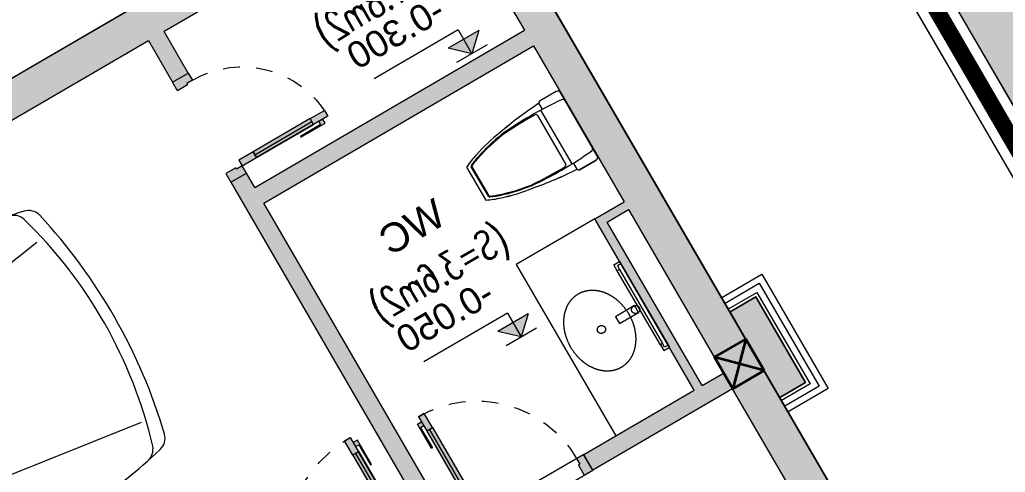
# Model space of a CAD drawing. Header units: millimetres. Extents: x 567980 to 569372, y 2065777 to 2066674.
# Drawn here: x 568810.45 to 568816.41, y 2066243.95 to 2066246.69 of the extents above; entities that cross this region are included whole.
import ezdxf
from ezdxf.enums import TextEntityAlignment as Align

# ---------------------------------------------------------------- set-up
doc = ezdxf.new("R2010")
doc.units = ezdxf.units.MM
doc.linetypes.add('CENTER', pattern=[3, 1.5, -0.5, 0.5, -0.5])
doc.linetypes.add('HIDDEN', pattern=[0.75, 0.5, -0.25])
for name, color, linetype, lineweight in [('A-COT VACH', 2, 'Continuous', 35), ('A-HATCH', 251, 'Continuous', 5), ('A-KY HIEU', 34, 'Continuous', 20), ('A-TEXT', 7, 'Continuous', 18), ('boDnv', 54, 'Continuous', 25), ('E- RANH GIOI', 1, 'CENTER', 13), ('E- THAY', 9, 'Continuous', 20), ('E- Tuong', 4, 'Continuous', 13), ('E-Manh', 251, 'Continuous', 13), ('E-NoiThat', 32, 'Continuous', 9), ('i_Hatch', 250, 'Continuous', 13), ('i_ThietBi', 32, 'Continuous', 13), ('LD-CUA', 146, 'Continuous', 13), ('LD-THAY', 9, 'Continuous', 13)]:
    doc.layers.add(name, color=color, linetype=linetype, lineweight=lineweight)
doc.layers.add('ChiaLo', color=128, linetype='CENTER')
doc.layers.add('loKBT', color=42, linetype='Continuous')
doc.styles.add('A1-arial', font='arial.ttf')
doc.styles.add('AA - Arial - Regular', font='arial.ttf', dxfattribs={"height": 250})
doc.styles.add('Dim roman', font='romans.shx', dxfattribs={"width": 0.7})

# ---------------------------------------------------------------- blocks, each defined once
blk = doc.blocks.new('NEN')
at = {"layer": 'ChiaLo', "ltscale": 5}
blk.add_lwpolyline([(126.3103, -138.3579), (106.1951, -103.7837)], dxfattribs=at)
at = {"layer": 'loKBT'}
for points in [[(127.0571, -114.7848), (116.2527, -121.0708), (126.3103, -138.3579), (137.1147, -132.0719)], [(116.2527, -121.0708), (103.1772, -128.6781), (109.9048, -142.1294), (116.4632, -144.0869), (126.3103, -138.3579)]]:
    blk.add_lwpolyline(points, close=True, dxfattribs=at)
blk = doc.blocks.new('SAN VUON BT A-BT1')
at = {"layer": 'i_Hatch', "true_color": 0x46cb3a, "transparency": 33554687}
h = blk.add_hatch(dxfattribs=at)
h.set_pattern_fill('CROSS', color=95, scale=300, double=1)
h.set_pattern_definition([(0, (2832.47, -202892.13), (75, 75), [37.5, -112.5]), (90, (2851.22, -202910.88), (-75, 75), [37.5, -112.5])])
h.paths.add_polyline_path([(7163776.9, 841296.9), (7151496.9, 841296.9), (7151496.9, 841006.9), (7163486.9, 841006.9), (7163486.9, 821856.9), (7163776.9, 821856.9)])
h.paths.add_polyline_path([(7158157.3, 822152.4), (7151786.9, 822152.4), (7151786.9, 839436.9), (7151496.9, 839436.9), (7151496.9, 821856.9), (7151496.9, 821516.9), (7158157.3, 821516.9)])
at = {"layer": 'E- RANH GIOI', "ltscale": 0.1, "const_width": 100}
blk.add_lwpolyline([(7151386.9, 821436.9), (7163886.9, 821436.9), (7163886.9, 841436.9), (7151386.9, 841436.9)], close=True, dxfattribs=at)
at = {"layer": 'E-Manh'}
blk.add_line((7151496.9, 841326.9), (7151496.9, 821886.9), dxfattribs=at)
blk.add_lwpolyline([(7151496.9, 841326.9), (7151496.9, 821546.9), (7158267.3, 821546.9)], dxfattribs=at)
blk = doc.blocks.new('MBT1 BT1')
at = {"layer": 'E- RANH GIOI', "ltscale": 0.1, "const_width": 100}
blk.add_lwpolyline([(7075416.3, 1014867.5), (7087916.3, 1014867.5), (7087916.3, 1034867.5), (7075416.3, 1034867.5)], close=True, dxfattribs=at)
at = {"layer": 'E- THAY'}
blk.add_blockref('SAN VUON BT A-BT1', (-75970.5, 193430.5), dxfattribs=at)
blk = doc.blocks.new('BT-02')
at = {"layer": 'loKBT'}
for points in [[(7630060.1, 959879), (7630060.1, 939879), (7618667.8, 939879), (7613983.4, 944869), (7614932.7, 959879), (7630060.1, 959879)], [(7642560.1, 959879), (7642560.1, 939879), (7630060.1, 939879), (7630060.1, 959879), (7642560.1, 959879)]]:
    blk.add_lwpolyline(points, dxfattribs=at)
blk.add_lwpolyline([(7642560.1, 959879), (7630060.1, 959879), (7630060.1, 939879), (7642560.1, 939879)], close=True, dxfattribs=at)
blk = doc.blocks.new('02PCAR01')
at = {"color": 0, "linetype": 'ByBlock'}
for p, q in [((-138, 26.03), (-145, 26.03)), ((-112.52, 20.16), (-138, 26.03)), ((-122.94, 26.61), (-92.48, 26.84)), ((-109.29, 22.08), (-122.94, 26.61)), ((-89.35, 22.08), (-92.48, 26.84)), ((-90.39, 26.87), (-54.31, 27.32)), ((-87.23, 22.08), (-90.39, 26.87)), ((-54.31, 27.32), (-67.5, 22.08)), ((-48.33, 25.72), (-60.01, 22.2)), ((-136.91, 23.5), (-115.59, 19.26)), ((-89.35, 22.08), (-109.29, 22.08)), ((-67.5, 22.08), (-87.23, 22.08)), ((-6, 20.97), (-40, 15.97)), ((-6, -20.97), (-40, -15.97)), ((-136.91, -23.36), (-115.59, -19.12)), ((-112.51, -20.11), (-138, -25.97)), ((-109.29, -21.95), (-122.94, -26.47)), ((-89.35, -21.95), (-109.29, -21.95)), ((-89.35, -21.95), (-92.48, -26.7)), ((-87.23, -21.95), (-90.39, -26.73)), ((-67.5, -21.95), (-87.23, -21.95)), ((-54.31, -27.18), (-67.5, -21.95)), ((-48.33, -25.52), (-60.01, -22)), ((-138, -25.97), (-145, -25.97)), ((-122.94, -26.47), (-92.48, -26.7)), ((-90.39, -26.73), (-54.31, -27.18))]:
    blk.add_line(p, q, dxfattribs=at)
for centre, radius, start, end in [((-77.24, -1914.33), 1944.6, 88.89024, 92.01225), ((-30.02, -77.69), 108.31, 76.6607, 96.5655), ((-145.41, 25.94), 3.14, 92.1119, 173.4899), ((-141.57, 24.61), 4.6, 94.3987, 147.5288), ((-8.86, 25.33), 3.14, 17.8179, 78.3942), ((110.89, 0.1), 260.73, 174.2342, 185.7658), ((111.89, 0.1), 258.76, 174.0142, 185.9858), ((-47.46, 22.85), 3, 31.1455, 106.7984), ((-95.47, 0.91), 93.12, 343.0347, 15.8141), ((-5.75, 24.64), 3.14, 14.3452, 76.6607), ((-87.12, 0.1), 48.72, 330.0774, 29.9226), ((-111.75, 0.91), 111.76, 346.3976, 12.667), ((-7.97, 0.1), 131.06, 169.6897, 190.3103), ((-59.14, 19.33), 3, 106.7984, 193.6631), ((147.71, 0.1), 261.01, 175.5919, 184.4407), ((146.01, 0.1), 262.31, 175.7971, 184.2029), ((-142.7, 0.1), 82.75, 347.0683, 12.9317), ((-59.14, -19.13), 3, 166.3369, 253.2016), ((-47.46, -22.65), 3, 253.2016, 328.8545), ((-6.15, -24.54), 3.14, 283.1156, 344.5941), ((-145.41, -25.74), 3.14, 186.5101, 267.8881), ((-141.57, -24.41), 4.6, 212.4712, 265.6013), ((-30.02, 77.89), 108.31, 263.4345, 283.1156), ((-9.37, -25.23), 3.14, 281.3249, 340.8826), ((-77.24, 1914.53), 1944.6, 267.98775, 271.10976)]:
    blk.add_arc(centre, radius, start, end, dxfattribs=at)
blk = doc.blocks.new('*U515')
h = blk.add_hatch(color=253)
h.dxf.hatch_style = 1
h.paths.add_polyline_path([(50, 100), (90, 100), (90, 0), (50, 0)])
h.paths.add_polyline_path([(50, 700), (90, 700), (90, 800), (50, 800)])
h = blk.add_hatch(color=254)
h.dxf.hatch_style = 1
h.paths.add_polyline_path([(21.7, 594.5), (21.7, 764.1), (50, 764.1), (50, 735.9), (27.4, 735.9), (27.4, 594.5)])
h = blk.add_hatch(color=254)
h.dxf.hatch_style = 1
h.paths.add_polyline_path([(90, 100), (50, 100), (50, 700), (90, 700)])
h = blk.add_hatch(color=253)
h.dxf.hatch_style = 1
h.paths.add_polyline_path([(0, 0), (50, 0), (50, -40), (60, -40), (60, -110), (0, -110)])
h = blk.add_hatch(color=253)
h.dxf.hatch_style = 1
h.paths.add_polyline_path([(900, 0), (850, 0), (850, -40), (840, -40), (840, -110), (900, -110)])
for p, q in [((70, 100), (70, 700)), ((90, 700), (90, 100))]:
    blk.add_line(p, q)
for points in [[(50, 700), (90, 700), (90, 800), (50, 800), (50, 700)], [(50, 702.9), (50, 100)], [(50, 100), (90, 100), (90, 0), (50, 0), (50, 100)]]:
    blk.add_lwpolyline(points)
for points in [[(21.7, 594.5), (21.7, 764.1), (50, 764.1), (50, 735.9), (27.4, 735.9), (27.4, 594.5)], [(90, 100), (50, 100), (50, 700), (90, 700)], [(0, 0), (50, 0), (50, -40), (60, -40), (60, -110), (0, -110)], [(900, 0), (850, 0), (850, -40), (840, -40), (840, -110), (900, -110)]]:
    blk.add_lwpolyline(points, close=True)
at = {"linetype": 'HIDDEN', "ltscale": 30}
blk.add_arc((50, 0), 800, 0, 90, dxfattribs=at)
blk = doc.blocks.new('A$C01E237DA')
at = {"layer": 'i_ThietBi'}
for p, q in [((124, 759.1), (-119.8, 759.1)), ((-106.9, 731.5), (111, 731.5)), ((-106.9, 726.5), (111.1, 726.5)), ((182.1, 201.7), (-180.3, 202.2)), ((182.1, 201.7), (-180.3, 202.2)), ((-253.4, 20), (-253.2, 144.2)), ((-243.2, 154.2), (-197, 154.2)), ((-243.2, 154.2), (-197, 154.2)), ((-197, 164.9), (199.5, 165)), ((-197, 164.9), (199.5, 165)), ((199.2, 154.3), (243.6, 154.2)), ((199.2, 154.3), (243.6, 154.2))]:
    blk.add_line(p, q, dxfattribs=at)
blk.add_lwpolyline([(-253.4, 20, 0.414644), (-233.4, 0), (233.4, 0, 0.413784), (253.4, 20), (253.6, 144.2, 0.414214), (243.6, 154.2, 0.030719), (207.3, 462.5, 0.045974), (160.7, 664.8, 0.040862), (124, 759.1), (-119.8, 759.1, 0.042274), (-157.5, 665.3, 0.045977), (-204.6, 463.1, 0.030636), (-243.2, 154.2, 0.414214), (-253.2, 144.2), (-253.4, 20, 0.414214), (-233.4, 0)], format="xyb", dxfattribs=at)
for centre, radius, start, end in [((415.2, 489.4), 599.1, 153.2435, 162.92628), ((-433.6, 487.7), 620.1, 16.5948, 25.95448), ((406.7, 490.6), 573.1, 155.80816, 162.78771), ((406.7, 490.6), 573.1, 155.80816, 162.78771), ((406.7, 490.6), 568.1, 155.80283, 162.78385), ((406.7, 490.6), 568.1, 155.80283, 162.78385), ((-106.9, 721.5), 10, 89.55523, 156.43024), ((-106.9, 721.5), 10, 89.55523, 156.43024), ((-106.9, 721.5), 5, 89.55523, 156.43024), ((-106.9, 721.5), 5, 89.55523, 156.43024), ((110.9, 721.5), 10, 23.56976, 90.44477), ((110.9, 721.5), 5, 23.56976, 90.44477), ((110.9, 721.5), 5, 23.56976, 90.44477), ((-433.6, 487.7), 597.6, 16.5948, 23.25705), ((-433.6, 487.7), 602.6, 16.5948, 23.24139), ((915.9, 308.6), 1131.2, 161.61772, 172.14741), ((916.1, 308.6), 1113.8, 161.57806, 172.13032), ((916.1, 308.6), 1113.8, 161.57806, 172.13032), ((916.1, 308.6), 1108.9, 161.58782, 172.13456), ((916.1, 308.6), 1108.9, 161.58782, 172.13456), ((-914.1, 310.9), 1109, 7.71359, 18.25965), ((-914.1, 310.9), 1109, 7.71359, 18.25965), ((-914.4, 301.2), 1117.4, 8.20066, 18.73607), ((-914.4, 301.2), 1117.4, 8.20066, 18.73607), ((-913.9, 310.9), 1131.3, 7.70044, 18.22946), ((2294.4, -5.6), 2542.6, 169.37609, 176.3952), ((2288.4, 231.5), 2486.5, 174.70162, 184.95356), ((2288.4, 231.5), 2486.5, 174.70162, 184.95356), ((2278.2, 257.2), 2468.9, 175.28213, 181.04876), ((2278.2, 257.2), 2468.9, 175.28213, 181.04876), ((-2276.2, 263.9), 2468.9, 358.78296, 4.54959), ((-2276.2, 263.9), 2468.9, 358.78296, 4.54959), ((-2278, 246.3), 2478.9, 354.71523, 4.95994), ((-2278, 246.3), 2478.9, 354.71523, 4.95994), ((-2281.4, 13), 2528.9, 3.2004, 10.23848), ((-180.3, 212.2), 10, 181.04876, 269.91586), ((-180.3, 212.2), 10, 181.04876, 269.91586), ((182.1, 211.7), 10, 269.91586, 358.78296), ((182.1, 211.7), 10, 269.91586, 358.78296), ((-243.2, 144.2), 10, 89.91586, 179.91586), ((243.6, 144.2), 10, 359.91586, 89.91586), ((-169.1, 19.8), 20, 179.91586, 269.91586), ((-169.1, 19.8), 20, 179.91586, 269.91586), ((170.4, 20), 20, 269.91586, 359.91586), ((170.4, 20), 20, 269.91586, 359.91586)]:
    blk.add_arc(centre, radius, start, end, dxfattribs=at)
blk = doc.blocks.new('lvb11')
at = {"layer": 'E-NoiThat'}
for p, q in [((-299.4, -40), (-299.4, 0)), ((-299.4, 0), (-284.4, 0)), ((-299.4, 0), (299.4, 0)), ((-284.4, 0), (-284.4, -25)), ((299.4, 0), (284.4, 0)), ((284.4, 0), (284.4, -25)), ((299.4, -40), (299.4, 0)), ((-259.4, -40), (-299.4, -40)), ((-284.4, -25), (-259.4, -25)), ((-259.4, -25), (259.4, -25)), ((-259.4, -40), (-259.4, -25)), ((-259.4, -25), (-259.4, -40)), ((259.4, -40), (-259.4, -40)), ((-23.7, -55.3), (-23.7, -189.4)), ((23.7, -55.3), (-23.7, -55.3)), ((23.7, -189.4), (23.7, -55.3)), ((259.4, -25), (259.4, -40)), ((284.4, -25), (259.4, -25)), ((259.4, -25), (259.4, -40)), ((259.4, -40), (299.4, -40)), ((-23.7, -189.4), (23.7, -189.4))]:
    blk.add_line(p, q, dxfattribs=at)
for points, knots in [([(-0.2, -37), (-6.6, -37), (-12.1, -40.4), (-17.7, -43.7), (-20.9, -49.5), (-24.1, -55.3), (-24.1, -62), (-24.1, -68.7), (-20.9, -74.5), (-17.7, -80.3), (-12.1, -83.7), (-6.6, -87), (-0.2, -87), (6.2, -87), (11.8, -83.7), (17.3, -80.3), (20.5, -74.5), (23.7, -68.7), (23.7, -62), (23.7, -55.3), (20.5, -49.5), (17.3, -43.7), (11.8, -40.4), (6.2, -37), (-0.2, -37)], [0, 0, 0, 0.083333, 0.083333, 0.166667, 0.166667, 0.25, 0.25, 0.333333, 0.333333, 0.416667, 0.416667, 0.5, 0.5, 0.583333, 0.583333, 0.666667, 0.666667, 0.75, 0.75, 0.833333, 0.833333, 0.916667, 0.916667, 1, 1, 1]), ([(-257, -307.6), (-254.5, -274), (-242.1, -246.3), (-229.8, -218.7), (-206.6, -194), (-183.5, -169.3), (-152, -151.2), (-120.6, -133.1), (-85.3, -123.4), (-50.1, -113.8), (-7.4, -111.7)], [0.5033939, 0.5033939, 0.5033939, 0.5516063, 0.5516063, 0.5998188, 0.5998188, 0.6480313, 0.6480313, 0.6962437, 0.6962437, 0.7444562, 0.7444562, 0.7444562]), ([(9.1, -111.7), (51.9, -113.8), (87.2, -123.4), (122.4, -133.1), (153.9, -151.3), (185.3, -169.4), (208.5, -194.1), (231.6, -218.8), (243.8, -246.4), (256.1, -274.1), (258.8, -307.6)], [0.7538041, 0.7538041, 0.7538041, 0.8021085, 0.8021085, 0.8504129, 0.8504129, 0.8987173, 0.8987173, 0.9470217, 0.9470217, 0.9953261, 0.9953261, 0.9953261]), ([(-0.2, -277), (-6.6, -277), (-12.1, -280.4), (-17.7, -283.7), (-20.9, -289.5), (-24.1, -295.3), (-24.1, -302), (-24.1, -308.7), (-20.9, -314.5), (-17.7, -320.3), (-12.1, -323.7), (-6.6, -327), (-0.2, -327), (6.2, -327), (11.8, -323.7), (17.3, -320.3), (20.5, -314.5), (23.7, -308.7), (23.7, -302), (23.7, -295.3), (20.5, -289.5), (17.3, -283.7), (11.8, -280.4), (6.2, -277), (-0.2, -277)], [0, 0, 0, 0.083333, 0.083333, 0.166667, 0.166667, 0.25, 0.25, 0.333333, 0.333333, 0.416667, 0.416667, 0.5, 0.5, 0.583333, 0.583333, 0.666667, 0.666667, 0.75, 0.75, 0.833333, 0.833333, 0.916667, 0.916667, 1, 1, 1]), ([(-7.4, -516.4), (-50.2, -514.4), (-85.5, -504.7), (-120.7, -495), (-152.2, -476.9), (-183.6, -458.7), (-206.7, -434), (-229.8, -409.3), (-242.1, -381.7), (-254.4, -354.1), (-257, -320.6)], [0.2537819, 0.2537819, 0.2537819, 0.3018441, 0.3018441, 0.3499063, 0.3499063, 0.3979685, 0.3979685, 0.4460307, 0.4460307, 0.4940929, 0.4940929, 0.4940929]), ([(258.8, -320.6), (256.2, -354.2), (243.8, -381.8), (231.5, -409.5), (208.3, -434.2), (185.2, -458.8), (153.7, -477), (122.3, -495.1), (87.1, -504.7), (51.8, -514.3), (9.1, -516.4)], [0.0046272, 0.0046272, 0.0046272, 0.0525979, 0.0525979, 0.1005686, 0.1005686, 0.1485394, 0.1485394, 0.1965101, 0.1965101, 0.2444809, 0.2444809, 0.2444809])]:
    blk.add_open_spline(points, degree=2, knots=knots, dxfattribs=at)
for points in [[(-7.4, -111.7), (0.9, -111.7), (9.1, -111.7)], [(-257, -320.6), (-257, -314.1), (-257, -307.6)], [(258.8, -307.6), (258.8, -310.8), (258.8, -314.1)], [(258.8, -314.1), (258.8, -317.3), (258.8, -320.6)], [(9.1, -516.4), (0.9, -516.4), (-7.4, -516.4)]]:
    blk.add_open_spline(points, degree=2, dxfattribs=at)
blk = doc.blocks.new('*U447')
h = blk.add_hatch(color=253)
h.dxf.hatch_style = 1
h.paths.add_polyline_path([(-50, 100), (-90, 100), (-90, 0), (-50, 0)])
h.paths.add_polyline_path([(-50, 600), (-90, 600), (-90, 700), (-50, 700)])
h = blk.add_hatch(color=254)
h.dxf.hatch_style = 1
h.paths.add_polyline_path([(-21.7, 494.5), (-21.7, 664.1), (-50, 664.1), (-50, 635.9), (-27.4, 635.9), (-27.4, 494.5)])
h = blk.add_hatch(color=254)
h.dxf.hatch_style = 1
h.paths.add_polyline_path([(-90, 100), (-50, 100), (-50, 600), (-90, 600)])
h = blk.add_hatch(color=253)
h.dxf.hatch_style = 1
h.paths.add_polyline_path([(-800, 0), (-750, 0), (-750, -40), (-740, -40), (-740, -110), (-800, -110)])
h = blk.add_hatch(color=253)
h.dxf.hatch_style = 1
h.paths.add_polyline_path([(0, 0), (-50, 0), (-50, -40), (-60, -40), (-60, -110), (0, -110)])
for p, q in [((-90, 600), (-90, 100)), ((-70, 100), (-70, 600))]:
    blk.add_line(p, q)
for points in [[(-50, 600), (-90, 600), (-90, 700), (-50, 700), (-50, 600)], [(-50, 602.9), (-50, 100)], [(-50, 100), (-90, 100), (-90, 0), (-50, 0), (-50, 100)]]:
    blk.add_lwpolyline(points)
for points in [[(-21.7, 494.5), (-21.7, 664.1), (-50, 664.1), (-50, 635.9), (-27.4, 635.9), (-27.4, 494.5)], [(-90, 100), (-50, 100), (-50, 600), (-90, 600)], [(-800, 0), (-750, 0), (-750, -40), (-740, -40), (-740, -110), (-800, -110)], [(0, 0), (-50, 0), (-50, -40), (-60, -40), (-60, -110), (0, -110)]]:
    blk.add_lwpolyline(points, close=True)
at = {"linetype": 'HIDDEN', "ltscale": 30}
blk.add_arc((-50, 0), 700, 90, 180, dxfattribs=at)
blk = doc.blocks.new('*U441')
h = blk.add_hatch(color=253)
h.dxf.hatch_style = 1
h.paths.add_polyline_path([(-700, 0), (-650, 0), (-650, 40), (-640, 40), (-640, 110), (-700, 110)])
h = blk.add_hatch(color=253)
h.dxf.hatch_style = 1
h.paths.add_polyline_path([(0, 0), (-50, 0), (-50, 40), (-60, 40), (-60, 110), (0, 110)])
h = blk.add_hatch(color=253)
h.dxf.hatch_style = 1
h.paths.add_polyline_path([(-50, -100), (-90, -100), (-90, 0), (-50, 0)])
h.paths.add_polyline_path([(-50, -500), (-90, -500), (-90, -600), (-50, -600)])
h = blk.add_hatch(color=254)
h.dxf.hatch_style = 1
h.paths.add_polyline_path([(-90, -100), (-50, -100), (-50, -500), (-90, -500)])
h = blk.add_hatch(color=254)
h.dxf.hatch_style = 1
h.paths.add_polyline_path([(-21.7, -394.5), (-21.7, -564.1), (-50, -564.1), (-50, -535.9), (-27.4, -535.9), (-27.4, -394.5)])
for p, q in [((-90, -500), (-90, -100)), ((-70, -100), (-70, -500))]:
    blk.add_line(p, q)
for points in [[(-700, 0), (-650, 0), (-650, 40), (-640, 40), (-640, 110), (-700, 110)], [(0, 0), (-50, 0), (-50, 40), (-60, 40), (-60, 110), (0, 110)], [(-90, -100), (-50, -100), (-50, -500), (-90, -500)], [(-21.7, -394.5), (-21.7, -564.1), (-50, -564.1), (-50, -535.9), (-27.4, -535.9), (-27.4, -394.5)]]:
    blk.add_lwpolyline(points, close=True)
for points in [[(-50, -100), (-90, -100), (-90, 0), (-50, 0), (-50, -100)], [(-50, -502.9), (-50, -100)], [(-50, -500), (-90, -500), (-90, -600), (-50, -600), (-50, -500)]]:
    blk.add_lwpolyline(points)
at = {"linetype": 'HIDDEN', "ltscale": 30}
blk.add_arc((-50, 0), 600, 180, 270, dxfattribs=at)
blk = doc.blocks.new('cot')
at = {"layer": 'i_Hatch'}
h = blk.add_hatch(color=256, dxfattribs=at)
h.dxf.hatch_style = 1
h.paths.add_polyline_path([(-124080301.5, 101892782.2), (-124080081.5, 101892782.2), (-124080081.5, 101893002.2), (-124080301.5, 101893002.2)])
at = {"layer": 'A-COT VACH'}
for p, q in [((-124080301.5, 101893002.2), (-124080081.5, 101892782.2)), ((-124080301.5, 101892782.2), (-124080081.5, 101893002.2))]:
    blk.add_line(p, q, dxfattribs=at)
blk.add_lwpolyline([(-124080301.5, 101892782.2), (-124080081.5, 101892782.2), (-124080081.5, 101893002.2), (-124080301.5, 101893002.2)], close=True, dxfattribs=at)
blk = doc.blocks.new('luoicot')
at = {"layer": 'E- Tuong'}
blk.add_blockref('cot', (-10876, -812.8), dxfattribs=at)
blk = doc.blocks.new('cotxaytho')
at = {"layer": 'A-KY HIEU'}
h = blk.add_hatch(color=256, dxfattribs=at)
h.paths.add_polyline_path([(200, 188), (0, 188), (0, 0)])
h.paths.add_polyline_path([(0, 188), (-200, 188), (0, 0)])
for p, q in [((0, 312), (0, 0)), ((0, 312), (1100, 312)), ((-200, 188), (0, 0)), ((-200, 188), (200, 188)), ((0, 0), (200, 188)), ((-200, 0), (200, 0))]:
    blk.add_line(p, q, dxfattribs=at)
at = {"color": 6, "style": 'A1-arial'}
blk.add_attdef('-0.050', (35, 402), '', height=250, dxfattribs=at)
blk = doc.blocks.new('MB TANG 1 BT3')
at = {"layer": 'A-HATCH'}
h = blk.add_hatch(color=256, dxfattribs=at)
h.dxf.hatch_style = 1
h.paths.add_polyline_path([(7080555, 945515.8), (7073665.1, 945515.8), (7073665.1, 945295.8), (7073975.1, 945295.8), (7073975.1, 945004.8), (7074085.1, 945004.8), (7074085.1, 945295.8), (7080335, 945295.8), (7080335, 944795.8), (7080555, 944795.8)])
h.paths.add_polyline_path([(7080555, 942395.8), (7080335, 942395.8), (7080335, 941915.9), (7076335.1, 941915.9), (7076335.1, 941805.9), (7075085.1, 941805.9), (7075085.1, 941695.9), (7078535, 941695.9), (7078535, 940995.8), (7078755, 940995.8), (7078755, 941695.9), (7080555, 941695.9)])
h.paths.add_polyline_path([(7072085.1, 945295.8), (7072465.1, 945295.8), (7072465.1, 945515.8), (7071865.1, 945515.8), (7071865.1, 941805.9), (7071865.1, 941505.9), (7071865.1, 940680.9), (7072085.1, 940680.9), (7072085.1, 941695.9), (7073065.1, 941695.9), (7073065.1, 941805.9), (7072290.1, 941805.9), (7072290.1, 943004.8), (7072085.1, 943004.8), (7072085.1, 944094.8), (7073975.1, 944094.8), (7073975.1, 941805.9), (7073865.1, 941805.9), (7073865.1, 941695.9), (7074185.1, 941695.9), (7074185.1, 941805.9), (7074085.1, 941805.9), (7074085.1, 944304.8), (7073975.1, 944304.8), (7073975.1, 944204.8), (7072085.1, 944204.8)])
h.paths.add_polyline_path([(7072085.1, 942949.8), (7072235.1, 942949.8), (7072235.1, 941805.9), (7072085.1, 941805.9)], flags=16)
h.paths.add_polyline_path([(7072085.1, 938910.8), (7071865.1, 938910.8), (7071865.1, 937675.8), (7071865.1, 937485.8), (7071865.1, 937185.8), (7072085.1, 937185.8), (7072085.1, 937785.8), (7075065.1, 937785.8), (7075065.1, 937895.8), (7072085.1, 937895.8)])
h.paths.add_polyline_path([(7072085.1, 935985.8), (7071865.1, 935985.8), (7071865.1, 934842.7), (7072085.1, 934842.7)])
h.paths.add_polyline_path([(7073675.1, 932186.5), (7072085.1, 932186.5), (7072085.1, 932721.5), (7071865.1, 932721.5), (7071865.1, 931966.5), (7073675.1, 931966.5)])
h.paths.add_polyline_path([(7072305.1, 931966.5), (7071865.1, 931966.5), (7071865.1, 932321.5), (7071665.1, 932321.5), (7071665.1, 931681.5), (7072305.1, 931681.5)])
h.paths.add_polyline_path([(7078798.4, 932341), (7078650.7, 932504.1), (7078300.2, 932186.5), (7076075.1, 932186.5), (7076075.1, 931966.5), (7078385.1, 931966.5)])
h.paths.add_polyline_path([(7077984.8, 931966.5), (7077874.8, 931966.5), (7077874.8, 931826.5), (7077494.8, 931826.5), (7077494.8, 931966.5), (7077384.8, 931966.5), (7077384.8, 931716.5), (7077984.8, 931716.5)])
h.paths.add_polyline_path([(7080555, 933932.7), (7080555, 935404.3), (7080335, 935404.3), (7080335, 934030.2), (7079984.6, 933712.7), (7080132.3, 933549.7)])
h.paths.add_polyline_path([(7080805, 934932.7), (7080555, 934932.7), (7080555, 934822.7), (7080695, 934822.7), (7080695, 934442.7), (7080555, 934442.7), (7080555, 934332.7), (7080805, 934332.7)])
h.paths.add_polyline_path([(7080555, 937895.8), (7078755, 937895.8), (7078755, 938595.8), (7078535, 938595.8), (7078535, 937895.8), (7077715.1, 937895.8), (7077715.1, 937675.8), (7080335, 937675.8), (7080335, 937004.3), (7080555, 937004.3)])
h.paths.add_polyline_path([(7080812.5, 938075.8), (7080212.5, 938075.8), (7080212.5, 937895.8), (7080555, 937895.8), (7080555, 937475.8), (7080812.5, 937475.8)])
h.paths.add_polyline_path([(7076625.1, 937895.8), (7075965.1, 937895.8), (7075965.1, 937785.8), (7076075.1, 937785.8), (7076075.1, 934375.7), (7076585.1, 934375.7), (7076585.1, 934485.7), (7076185.1, 934485.7), (7076185.1, 937675.8), (7076625.1, 937675.8)])
h.paths.add_polyline_path([(7071865.1, 938085.8), (7071685.1, 938085.8), (7071685.1, 937485.8), (7071865.1, 937485.8)])
h.paths.add_polyline_path([(7071685.1, 941505.9), (7071685.1, 942105.9), (7071865.1, 942105.9), (7071865.1, 941805.9), (7071865.1, 941505.9)])
h.paths.add_polyline_path([(7072325.1, 945695.8), (7071685.1, 945695.8), (7071685.1, 945095.8), (7071865.1, 945095.8), (7071865.1, 945515.8), (7072325.1, 945515.8)])
h.paths.add_polyline_path([(7080822.3, 945695.8), (7080182.3, 945695.8), (7080182.3, 945515.8), (7080555, 945515.8), (7080555, 945055.8), (7080822.3, 945055.8)])
h.paths.add_polyline_path([(7080812.6, 942115.8), (7080555, 942115.8), (7080555, 941695.9), (7080212.6, 941695.9), (7080212.6, 941515.8), (7080812.6, 941515.8)])
at = {"layer": 'E- THAY'}
blk.add_lwpolyline([(7073065.1, 941805.9), (7073865.1, 941805.9), (7073865.1, 941695.9), (7073065.1, 941695.9)], close=True, dxfattribs=at)
at = {"layer": 'E- Tuong'}
for p, q in [((7071865.1, 945515.8), (7071865.1, 941805.9)), ((7080555, 945515.8), (7073665.1, 945515.8)), ((7072085.1, 945295.8), (7072085.1, 944204.8)), ((7073665.1, 945295.8), (7073975.1, 945295.8)), ((7073975.1, 945004.8), (7073975.1, 945295.8)), ((7080335, 945295.8), (7074085.1, 945295.8)), ((7074085.1, 945295.8), (7074085.1, 945004.8)), ((7074085.1, 945004.8), (7073975.1, 945004.8)), ((7073975.1, 944204.8), (7073975.1, 944304.8)), ((7074085.1, 944304.8), (7073975.1, 944304.8)), ((7074085.1, 944304.8), (7074085.1, 941805.9)), ((7073975.1, 944204.8), (7072085.1, 944204.8)), ((7072085.1, 944094.8), (7072085.1, 943004.8)), ((7073975.1, 944094.8), (7072085.1, 944094.8)), ((7073975.1, 941805.9), (7073975.1, 944094.8)), ((7072290.1, 943004.8), (7072085.1, 943004.8)), ((7072290.1, 941805.9), (7072290.1, 943004.8)), ((7072235.1, 942949.8), (7072085.1, 942949.8)), ((7072085.1, 942949.8), (7072085.1, 941805.9)), ((7072235.1, 941805.9), (7072235.1, 942949.8)), ((7071865.1, 941855.9), (7071865.1, 941855.9)), ((7071865.1, 941805.9), (7071865.1, 940680.9)), ((7072235.1, 941805.9), (7072085.1, 941805.9)), ((7073065.1, 941805.9), (7072290.1, 941805.9)), ((7073065.1, 941695.9), (7073065.1, 941805.9)), ((7072085.1, 940680.9), (7072085.1, 941695.9)), ((7072085.1, 941695.9), (7073065.1, 941695.9))]:
    blk.add_line(p, q, dxfattribs=at)
blk.add_lwpolyline([(7071865.1, 941505.9), (7071865.1, 942105.9), (7071685.1, 942105.9), (7071685.1, 941505.9)], close=True, dxfattribs=at)
at = {"layer": 'E-NoiThat'}
blk.add_lwpolyline([(7072840.1, 941805.9), (7072290.1, 941805.9), (7072290.1, 943004.8), (7072840.1, 943004.8)], close=True, dxfattribs=at)
at = {"layer": 'LD-THAY'}
for points in [[(7071865.1, 941405.9), (7071865.1, 942205.9), (7071585.1, 942205.9), (7071585.1, 941405.9)], [(7071865.1, 941445.9), (7071865.1, 942165.9), (7071625.1, 942165.9), (7071625.1, 941445.9)], [(7071865.1, 941485.9), (7071865.1, 942125.9), (7071665.1, 942125.9), (7071665.1, 941485.9)], [(7071865.1, 942105.9), (7071685.1, 942105.9), (7071685.1, 941505.9), (7071865.1, 941505.9)]]:
    blk.add_lwpolyline(points, close=True, dxfattribs=at)
at = {"layer": 'A-KY HIEU'}
ref = blk.add_blockref('cotxaytho', (7072431.7, 944242.2), dxfattribs=dict(at, xscale=0.5333333333255724, yscale=0.5333333333255724, zscale=0.5333333333255724))
ref.add_attrib('-0.050', '-0.300', dxfattribs={"layer": 'A-TEXT', "color": 6, "height": 160, "style": 'A1-arial'}).set_placement((7072450.3, 944456.6), align=Align.BOTTOM_LEFT)
ref = blk.add_blockref('cotxaytho', (7073034.3, 942610.8), dxfattribs=dict(at, xscale=0.5333333333255724, yscale=0.5333333333255724, zscale=0.5333333333255724))
ref.add_attrib('-0.050', '-0.050', dxfattribs={"layer": 'A-TEXT', "color": 6, "height": 160, "style": 'A1-arial'}).set_placement((7073053, 942825.3), align=Align.BOTTOM_LEFT)
at = {"layer": 'E- Tuong'}
blk.add_blockref('luoicot', (131163042.6, -100950273.6), dxfattribs=at)
at = {"layer": 'E-NoiThat', "xscale": -30.03147058763129, "yscale": 30.03147058763129, "zscale": 30.03147058763129}
blk.add_blockref('02PCAR01', (7075103.8, 943950.8), dxfattribs=at)
at = {"layer": 'E-NoiThat', "xscale": -0.9999999999999998, "rotation": 90}
blk.add_blockref('lvb11', (7072290.1, 942405.3), dxfattribs=at)
at = {"layer": 'i_Hatch', "xscale": -0.9473684210526316, "yscale": 0.9473684210526316, "zscale": 0.9473684210526317, "rotation": 270}
blk.add_blockref('A$C01E237DA', (7072085.1, 943547.8), dxfattribs=at)
at = {"layer": 'LD-CUA', "rotation": 270}
blk.add_blockref('*U441', (7073975.1, 944304.8), dxfattribs=at)
at = {"layer": 'LD-CUA'}
for name, p in [('*U515', (7074185.1, 941805.9)), ('*U447', (7073865.1, 941806.6))]:
    blk.add_blockref(name, p, dxfattribs=at)
at = {"layer": 'A-TEXT', "style": 'Dim roman', "width": 0.7}
for s, p in [('(S=1.8m2)', (7072722.8, 944808.9)), ('(S=3.6m2)', (7073271.3, 943198.8))]:
    blk.add_text(s, height=175, dxfattribs=at).set_placement(p, align=Align.MIDDLE_CENTER)
at = {"layer": 'A-TEXT', "style": 'AA - Arial - Regular'}
blk.add_text('WC', height=175, dxfattribs=at).set_placement((7073271.3, 943518.6), align=Align.MIDDLE_CENTER)

msp = doc.modelspace()

# ---------------------------------------------------------------- block references
at = {"layer": 'boDnv'}
msp.add_blockref('NEN', (568697.4807, 2066371.6973), dxfattribs=at)

# ---------------------------------------------------------------- next in the draw order: block references
at = {"layer": 'LD-THAY', "xscale": 0.001000000000001394, "yscale": 0.001000000000001394, "zscale": 0.001000000000001394, "rotation": 30.1906983248881}
msp.add_blockref('MBT1 BT1', (563218.4654, 2061798.0493, -0.0003), dxfattribs=at)

# ---------------------------------------------------------------- next in the draw order: linework, layer by layer
at = {"layer": 'E- RANH GIOI', "ltscale": 0.05, "const_width": 0.0998, "elevation": -0.0003}
msp.add_lwpolyline([(568800.6779, 2066242.9853), (568813.7534, 2066250.5926), (568823.7912, 2066233.3395), (568813.9441, 2066227.6105), (568807.3857, 2066229.5679)], close=True, dxfattribs=at)
at = {"layer": 'E- THAY'}
msp.add_line((568813.7137, 2066250.4425, -0.0003), (568823.5859, 2066233.474, -0.0003), dxfattribs=at)
at = {"layer": 'E- THAY', "elevation": -0.0003}
msp.add_lwpolyline([(568800.6779, 2066242.9853), (568813.7534, 2066250.5926), (568823.7912, 2066233.3395), (568813.9441, 2066227.6105), (568807.3857, 2066229.5679)], close=True, dxfattribs=at)
msp.add_lwpolyline([(568816.6654, 2066241.6178), (568813.0317, 2066247.8634), (568809.2619, 2066245.6701), (568808.6145, 2066246.783), (568814.0148, 2066249.9249), (568818.296, 2066242.5664), (568816.6654, 2066241.6178)], dxfattribs=at)

# ---------------------------------------------------------------- next in the draw order: block references
at = {"layer": 'loKBT', "xscale": 0.001000000000001394, "yscale": 0.001000000000001394, "zscale": 0.001000000000001394, "rotation": 30.1906983248881}
msp.add_blockref('BT-02', (562701.3455, 2061583.9472, -0.0003), dxfattribs=at)

# ---------------------------------------------------------------- next in the draw order: block references
at = {"layer": 'LD-THAY', "extrusion": (-4.4763e-10, 2.88067e-10, -1), "xscale": 0.000998032608397112, "yscale": 0.000998032608397112, "zscale": -0.0009980326083971125, "rotation": 329.8093023227514}
msp.add_blockref('MB TANG 1 BT3', (-575388.1633, 2068981.5088, 0.0007), dxfattribs=at)

# ---------------------------------------------------------------- next in the draw order: linework, layer by layer
at = {"layer": 'LD-THAY', "elevation": -0.0003}
for points in [[(568813.0966, 2066248.109), (568812.5445, 2066247.7878), (568812.6349, 2066247.6325), (568805.8568, 2066243.6891), (568805.7665, 2066243.8444), (568805.2144, 2066243.5232), (568805.5356, 2066242.9711), (568805.7662, 2066243.1052), (568807.2417, 2066240.569), (568807.0195, 2066240.4397), (568807.1701, 2066240.1809), (568806.8747, 2066240.0091), (568808.9024, 2066236.5239)], [(568819.6538, 2066236.4812), (568817.0619, 2066240.9363), (568817.2172, 2066241.0266), (568816.916, 2066241.5442), (568816.7607, 2066241.4539), (568815.0442, 2066244.4042), (568815.1995, 2066244.4945), (568814.8984, 2066245.0121), (568814.7431, 2066244.9218), (568813.2425, 2066247.5011), (568813.3978, 2066247.5914), (568813.0966, 2066248.109)]]:
    msp.add_lwpolyline(points, dxfattribs=at)

# ---------------------------------------------------------------- next in the draw order: block references
at = {"layer": 'LD-THAY', "xscale": 0.001000000000001394, "yscale": 0.001000000000001394, "zscale": 0.001000000000001394, "rotation": 30.1906983248881}
msp.add_blockref('MBT1 BT1', (563218.4654, 2061798.0493, -0.0003), dxfattribs=at)

# ---------------------------------------------------------------- next in the draw order: linework, layer by layer
at = {"layer": 'E- RANH GIOI', "ltscale": 0.05, "const_width": 0.0998, "elevation": -0.0003}
msp.add_lwpolyline([(568800.6779, 2066242.9853), (568813.7534, 2066250.5926), (568823.7912, 2066233.3395), (568813.9441, 2066227.6105), (568807.3857, 2066229.5679)], close=True, dxfattribs=at)
at = {"layer": 'E- THAY'}
msp.add_line((568813.7137, 2066250.4425, -0.0003), (568823.5859, 2066233.474, -0.0003), dxfattribs=at)
at = {"layer": 'E- THAY', "elevation": -0.0003}
msp.add_lwpolyline([(568800.6779, 2066242.9853), (568813.7534, 2066250.5926), (568823.7912, 2066233.3395), (568813.9441, 2066227.6105), (568807.3857, 2066229.5679)], close=True, dxfattribs=at)
msp.add_lwpolyline([(568816.6654, 2066241.6178), (568813.0317, 2066247.8634), (568809.2619, 2066245.6701), (568808.6145, 2066246.783), (568814.0148, 2066249.9249), (568818.296, 2066242.5664), (568816.6654, 2066241.6178)], dxfattribs=at)

# ---------------------------------------------------------------- next in the draw order: block references
at = {"layer": 'loKBT', "xscale": 0.001000000000001394, "yscale": 0.001000000000001394, "zscale": 0.001000000000001394, "rotation": 30.1906983248881}
msp.add_blockref('BT-02', (562701.3455, 2061583.9472, -0.0003), dxfattribs=at)

# ---------------------------------------------------------------- next in the draw order: block references
at = {"layer": 'LD-THAY', "extrusion": (-4.4763e-10, 2.88067e-10, -1), "xscale": 0.000998032608397112, "yscale": 0.000998032608397112, "zscale": -0.0009980326083971125, "rotation": 329.8093023227514}
msp.add_blockref('MB TANG 1 BT3', (-575388.1633, 2068981.5088, 0.0007), dxfattribs=at)

# ---------------------------------------------------------------- next in the draw order: linework, layer by layer
at = {"layer": 'LD-THAY', "elevation": -0.0003}
for points in [[(568813.0966, 2066248.109), (568812.5445, 2066247.7878), (568812.6349, 2066247.6325), (568805.8568, 2066243.6891), (568805.7665, 2066243.8444), (568805.2144, 2066243.5232), (568805.5356, 2066242.9711), (568805.7662, 2066243.1052), (568807.2417, 2066240.569), (568807.0195, 2066240.4397), (568807.1701, 2066240.1809), (568806.8747, 2066240.0091), (568808.9024, 2066236.5239)], [(568819.6538, 2066236.4812), (568817.0619, 2066240.9363), (568817.2172, 2066241.0266), (568816.916, 2066241.5442), (568816.7607, 2066241.4539), (568815.0442, 2066244.4042), (568815.1995, 2066244.4945), (568814.8984, 2066245.0121), (568814.7431, 2066244.9218), (568813.2425, 2066247.5011), (568813.3978, 2066247.5914), (568813.0966, 2066248.109)]]:
    msp.add_lwpolyline(points, dxfattribs=at)

doc.saveas('drawing.dxf')
